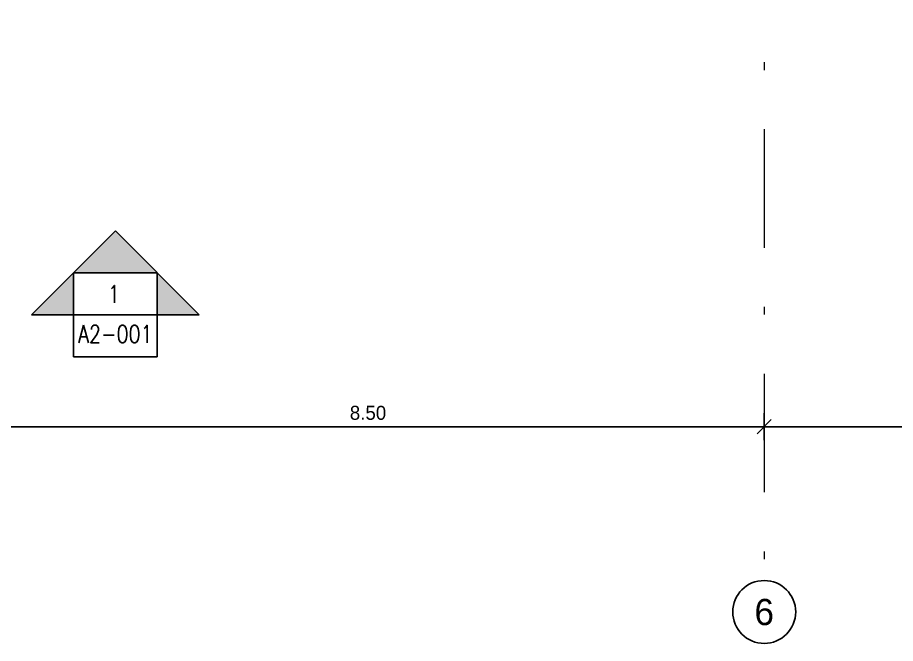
# Model space of a CAD drawing. Header units: metres. Extents: x 0 to 435, y 0 to 273.
# Drawn here: x 42.73 to 54.03, y 211.42 to 219.48 of the extents above; entities that cross this region are included whole.
import ezdxf
from ezdxf.enums import TextEntityAlignment as Align

# ---------------------------------------------------------------- set-up
doc = ezdxf.new("R2010")
doc.units = ezdxf.units.M
doc.header["$MEASUREMENT"] = 0
doc.linetypes.add('B4-PLANS$0$DASHDOT', pattern=[25.4, 12.7, -6.35, 0, -6.35])
doc.linetypes.add('B4-PLANS$0$DOT2', pattern=[0.125, 0, -0.125])
doc.layers.get('0').update_dxf_attribs({"plot": 0})
for name, color, linetype in [('A-AXM', 4, 'Continuous'), ('A-EDM', 2, 'Continuous'), ('A-SYMB-50', 4, 'Continuous')]:
    doc.layers.add(name, color=color, linetype=linetype)
doc.layers.add('Dote', color=1, linetype='B4-PLANS$0$DASHDOT', lineweight=15)
doc.styles.add('B4-PLANS$0$AUC-2-5', font='romans.shx', dxfattribs={"width": 0.85})
doc.styles.add('B4-PLANS$0$RAJ-2-5', font='romans.shx', dxfattribs={"width": 0.85})
doc.styles.add('B4-PLANS$0$ROMANS', font='romans.shx')
doc.styles.add('B4-PLANS$0$XA', font='XARAB.SHX')
doc.styles.add('B4-PLANS$0$XARAB', font='xarab.shx')
doc.dimstyles.new('B4-PLANS$0$DIM100', dxfattribs={"dimtxt": 0.15, "dimasz": 0.12, "dimexe": 0.1, "dimexo": 0, "dimgap": 0.05, "dimtad": 1, "dimzin": 3, "dimdsep": 46, "dimtxsty": 'B4-PLANS$0$XARAB', "dimblk": 'B4-PLANS$0$DTICK', "dimcen": 0.09, "dimclrd": 256, "dimclre": 4, "dimclrt": 3, "dimadec": 0, "dimazin": 3, "dimtfac": 1, "dimtix": 1, "dimtmove": 2, "dimatfit": 0, "dimldrblk": 'B4-PLANS$0$DTICK', "dimfxl": 0.15, "dimtolj": 1, "dimtzin": 3, "dimlwd": -3, "dimlwe": -3, "dimarcsym": 0})

# ---------------------------------------------------------------- blocks, each defined once
blk = doc.blocks.new('B4-PLANS$0$ACRU1')
at = {"color": 2}
blk.add_circle((0, 0), 600, dxfattribs=at)
at = {"style": 'B4-PLANS$0$ROMANS'}
blk.add_attdef('A', text='', height=450, dxfattribs=at).set_placement((0, 0), align=Align.MIDDLE)
blk = doc.blocks.new('B4-PLANS$0$DTICK')
for p, q in [((0, 1.207), (0, -1.207)), ((-1.207, 0), (1.207, 0))]:
    blk.add_line(p, q)
at = {"color": 3}
blk.add_line((-0.629, -0.629), (0.629, 0.629), dxfattribs=at)
blk = doc.blocks.new('*D148')
at = {"layer": 'A-EDM', "color": 4, "linetype": 'B4-PLANS$0$DOT2', "lineweight": -3, "transparency": 16777216}
for p, q in [((8.585, -24.585), (8.585, -24.485)), ((11.995, -24.585), (11.995, -24.485))]:
    blk.add_line(p, q, dxfattribs=at)
at = {"layer": 'A-EDM', "lineweight": -3, "transparency": 16777216}
blk.add_line((11.875, -24.585), (8.705, -24.585), dxfattribs=at)
at = {"layer": 'Defpoints', "color": 0, "transparency": 16777216}
for p in [(8.585, -24.585), (8.585, -24.585), (11.995, -24.585, 0)]:
    blk.add_point(p, dxfattribs=at)
at = {"layer": 'A-EDM', "lineweight": -3, "transparency": 16777216, "xscale": 0.12, "yscale": 0.12, "zscale": 0.12, "rotation": 180}
blk.add_blockref('B4-PLANS$0$DTICK', (8.585, -24.585), dxfattribs=at)
at = {"layer": 'A-EDM', "lineweight": -3, "transparency": 16777216, "xscale": 0.12, "yscale": 0.12, "zscale": 0.12}
blk.add_blockref('B4-PLANS$0$DTICK', (11.995, -24.585), dxfattribs=at)
at = {"layer": 'A-EDM', "color": 3, "transparency": 16777216, "insert": (10.29, -24.4369), "char_height": 0.15, "attachment_point": 5, "style": 'B4-PLANS$0$XARAB'}
blk.add_mtext('\\A1;3.41', dxfattribs=at)
blk = doc.blocks.new('*D149')
at = {"layer": 'A-EDM', "color": 4, "linetype": 'B4-PLANS$0$DOT2', "lineweight": -3, "transparency": 16777216}
for p, q in [((0.085, -24.585), (0.085, -24.485)), ((8.585, -24.585), (8.585, -24.485))]:
    blk.add_line(p, q, dxfattribs=at)
at = {"layer": 'A-EDM', "lineweight": -3, "transparency": 16777216}
blk.add_line((8.465, -24.585), (0.205, -24.585), dxfattribs=at)
at = {"layer": 'Defpoints', "color": 0, "transparency": 16777216}
for p in [(0.085, -24.585), (0.085, -24.585), (8.585, -24.585)]:
    blk.add_point(p, dxfattribs=at)
at = {"layer": 'A-EDM', "lineweight": -3, "transparency": 16777216, "xscale": 0.12, "yscale": 0.12, "zscale": 0.12, "rotation": 180}
blk.add_blockref('B4-PLANS$0$DTICK', (0.085, -24.585), dxfattribs=at)
at = {"layer": 'A-EDM', "lineweight": -3, "transparency": 16777216, "xscale": 0.12, "yscale": 0.12, "zscale": 0.12}
blk.add_blockref('B4-PLANS$0$DTICK', (8.585, -24.585), dxfattribs=at)
at = {"layer": 'A-EDM', "color": 3, "transparency": 16777216, "insert": (4.335, -24.4374), "char_height": 0.15, "attachment_point": 5, "style": 'B4-PLANS$0$XARAB'}
blk.add_mtext('\\A1;8.50', dxfattribs=at)
blk = doc.blocks.new('B4-PLANS$0$Bk-Elevation_Dn')
h = blk.add_hatch(color=256)
h.paths.add_polyline_path([(-12.12, 12.12), (-6.06, 6.06), (-6.06, 12.12)])
h.paths.add_polyline_path([(-6.06, 6.06), (0, 0), (6.06, 6.06)])
h.paths.add_polyline_path([(12.12, 12.12), (6.06, 12.12), (6.06, 6.06)])
for p, q in [((-6.06, 6.06), (-6.06, 18.19)), ((-6.06, 18.19), (6.06, 18.19)), ((6.06, 6.06), (6.06, 18.19)), ((-12.12, 12.12), (0, 0)), ((-6.06, 12.12), (-12.12, 12.12)), ((-6.06, 12.12), (6.06, 12.12)), ((0, 0), (12.12, 12.12)), ((12.12, 12.12), (6.06, 12.12)), ((-6.06, 6.06), (6.06, 6.06))]:
    blk.add_line(p, q)
at = {"style": 'B4-PLANS$0$AUC-2-5'}
for tag, height, p in [('ID.', 3.17, (0, 14.9)), ('SHEET', 2.38, (0, 9.15))]:
    blk.add_attdef(tag, text='', height=height, dxfattribs=at).set_placement(p, align=Align.MIDDLE)
blk = doc.blocks.new('B4-PLANS$0$SYM')
at = {"layer": 'A-SYMB-50'}
ref = blk.add_blockref('B4-PLANS$0$Bk-Elevation_Dn', (7.3525, -22.1976, 0), dxfattribs=dict(at, xscale=-0.07423693242890295, yscale=0.07423693242890295, zscale=0.07423693240877695, rotation=180))
ref.add_attrib('ID.', 'A2-001', dxfattribs={"layer": '0', "height": 0.1875, "rotation": 360, "style": 'B4-PLANS$0$RAJ-2-5', "width": 0.8}).set_placement((7.3525, -23.3038, 0), align=Align.MIDDLE)
ref.add_attrib('SHEET', '1', dxfattribs={"layer": '0', "height": 0.1875, "rotation": 360, "style": 'B4-PLANS$0$RAJ-2-5', "width": 0.85}).set_placement((7.3369, -22.8766, 0), align=Align.MIDDLE)
blk = doc.blocks.new('B4-PLANS$0$AXES-B2')
at = {"layer": 'Dote', "ltscale": 0.1}
blk.add_line((8.585, 10.085), (8.585, -26.235), dxfattribs=at)
at = {"layer": 'A-AXM'}
ref = blk.add_blockref('B4-PLANS$0$ACRU1', (8.585, -26.5725), dxfattribs=dict(at, xscale=0.0005624999175779749, yscale=0.0005624999175779749, zscale=0.0005624999175779749, rotation=359.9999822130465))
ref.add_attrib('A', '6', dxfattribs={"layer": '0', "height": 0.2812, "rotation": 360, "style": 'B4-PLANS$0$XA', "flags": 12}).set_placement((8.585, -26.5725), align=Align.MIDDLE)
at = {"layer": 'A-EDM'}
for base, p1, p2, picture, middle in [((0.085, -24.585), (8.585, -24.585), (0.085, -24.585), '*D149', (4.335, -24.4374)), ((8.585, -24.585), (11.995, -24.585, 0), (8.585, -24.585), '*D148', (10.29, -24.4369))]:
    dim = blk.add_linear_dim(base=base, p1=p1, p2=p2, dimstyle='B4-PLANS$0$DIM100', override={"dimfxl": 0.15}, dxfattribs=at)
    dim.commit()
    dim.dimension.update_dxf_attribs({"geometry": picture, "text_midpoint": middle})

msp = doc.modelspace()

# ---------------------------------------------------------------- block references
at = {"layer": 'A-EDM', "linetype": 'ByBlock', "ltscale": 2, "xscale": 1.2, "yscale": 1.2, "zscale": 1.2}
msp.add_blockref('B4-PLANS$0$AXES-B2', (42.0379, 243.7142), dxfattribs=at)
at = {"layer": 'A-SYMB-50', "xscale": 1.2, "yscale": 1.2, "zscale": 1.2}
msp.add_blockref('B4-PLANS$0$SYM', (35.1649, 243.3693, 0), dxfattribs=at)

doc.saveas('drawing.dxf')
